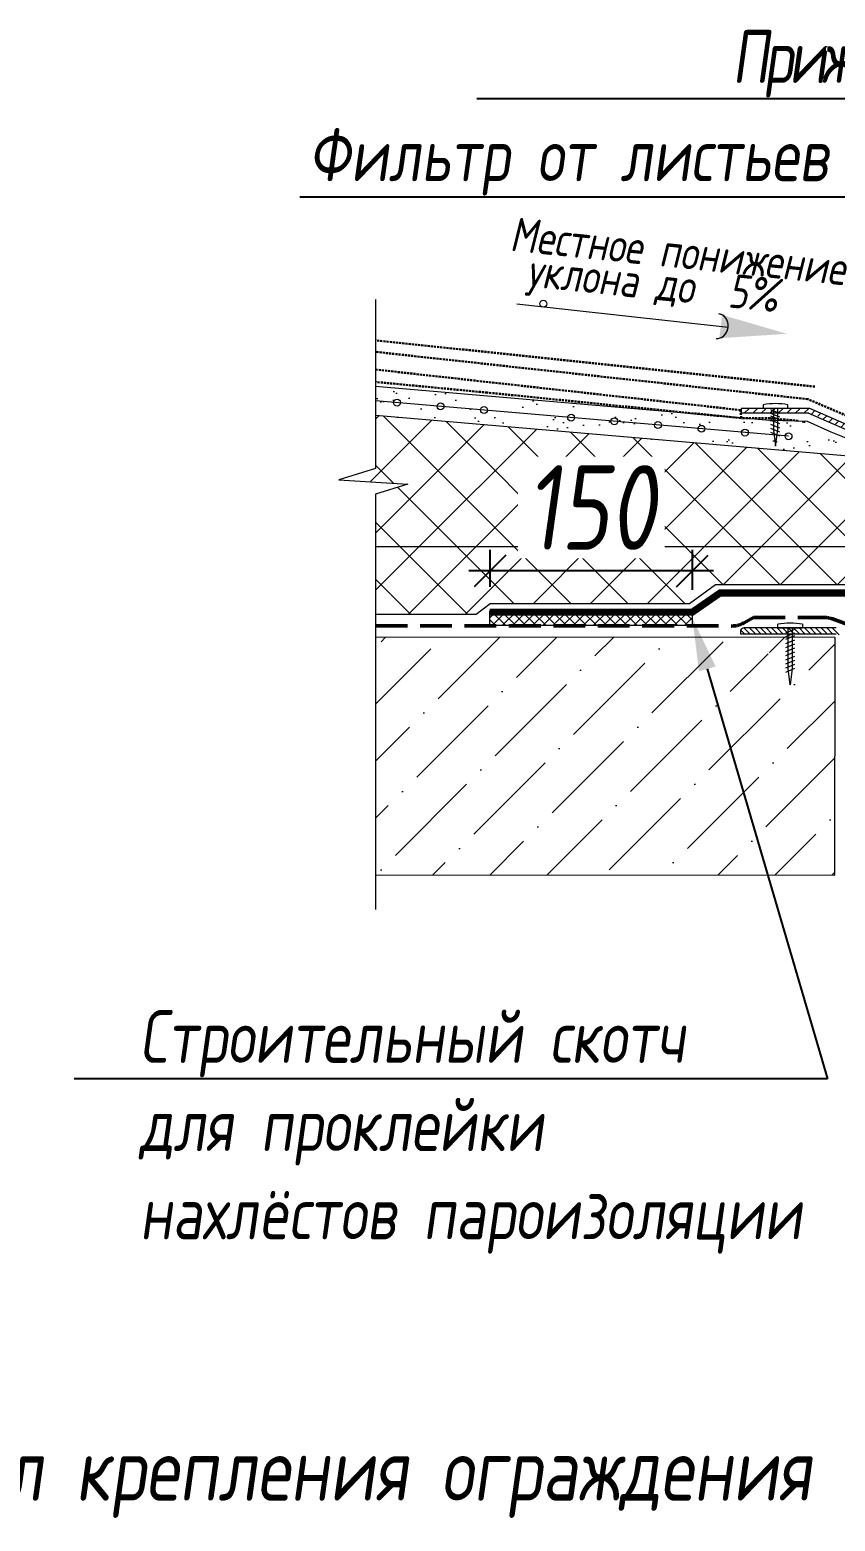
# Model space of a CAD drawing. Header units: millimetres. Extents: x 77165 to 11476408, y -193619 to 427745.
# Drawn here: x 391415 to 393318, y 385523 to 389047 of the extents above; entities that cross this region are included whole.
import ezdxf
from ezdxf import colors
from ezdxf.entities.mleader import LeaderData, LeaderLine
from ezdxf.math import Vec2, Vec3

# ---------------------------------------------------------------- set-up
doc = ezdxf.new("R2010")
doc.units = ezdxf.units.MM
doc.linetypes.add('DASHED', pattern=[0.75, 0.5, -0.25])
doc.linetypes.add('ГОСТ 2.303 4', pattern=[7, 5, -2, 0])
doc.layers.get('Defpoints').update_dxf_attribs({"color": 3})
doc.layers.add('АР_Кровельный аэратор', color=250, linetype='Continuous')
doc.layers.add('АР_Тонкие', color=250, linetype='Continuous', lineweight=5)
doc.layers.add('Штриховка', color=253, linetype='Continuous', lineweight=13)
doc.styles.add('Архитект', font='isocpeur.ttf', dxfattribs={"width": 0.8, "oblique": 8})
doc.styles.add('Архитектурный размер', font='isocpeur.ttf', dxfattribs={"width": 0.8, "oblique": 8})
doc.dimstyles.new('R_50', dxfattribs={"dimtxt": 200, "dimasz": 75, "dimexe": 50, "dimexo": 50, "dimgap": 50, "dimtad": 1, "dimdec": 0, "dimzin": 0, "dimdsep": 46, "dimtxsty": 'Архитектурный размер', "dimblk": 'OBLIQUE', "dimcen": 0, "dimdle": 50, "dimclrd": 256, "dimclre": 256, "dimclrt": 256, "dimadec": 0, "dimazin": 0, "dimtm": 1e-09, "dimtfac": 2, "dimtdec": 0, "dimtmove": 1, "dimatfit": 3, "dimfxl": 1, "dimtvp": 3, "dimtfill": 1, "dimtolj": 1, "dimtzin": 0, "dimarcsym": 0})
pattern_1 = [(45, (-416449.63, 161904.75), (-67.351921, 67.351921), []), (135, (-416449.63, 161904.75), (-67.351921, -67.351921), [])]

# ---------------------------------------------------------------- blocks, each defined once
blk = doc.blocks.new('_Oblique')
at = {"color": 0, "linetype": 'ByBlock', "lineweight": -2}
blk.add_line((-0.5, -0.5), (0.5, 0.5), dxfattribs=at)
blk = doc.blocks.new('*D1522')
at = {"layer": 'Defpoints', "color": 0, "transparency": 16777216}
for p in [(392502.4, 387768.3), (392502.4, 387681.2), (392980.6, 387673.6)]:
    blk.add_point(p, dxfattribs=at)
at = {"layer": 'АР_Кровельный аэратор', "lineweight": -2, "transparency": 16777216}
for p, q in [((392502.4, 387731.2), (392502.4, 387818.3)), ((392980.6, 387723.6), (392980.6, 387818.3)), ((393030.6, 387768.3), (392452.4, 387768.3))]:
    blk.add_line(p, q, dxfattribs=at)
at = {"layer": 'АР_Кровельный аэратор', "lineweight": -2, "transparency": 16777216, "xscale": 75, "yscale": 75, "zscale": 75, "rotation": 180}
blk.add_blockref('_Oblique', (392502.4, 387768.3), dxfattribs=at)
at = {"layer": 'АР_Кровельный аэратор', "lineweight": -2, "transparency": 16777216, "xscale": 75, "yscale": 75, "zscale": 75}
blk.add_blockref('_Oblique', (392980.6, 387768.3), dxfattribs=at)
at = {"layer": 'АР_Кровельный аэратор', "lineweight": 15, "transparency": 16777216, "insert": (392741.5, 387918.3), "char_height": 200, "attachment_point": 5, "style": 'Архитектурный размер', "bg_fill": 3, "box_fill_scale": 1.1, "bg_fill_color": 256, "bg_fill_true_color": 13158600, "bg_fill_transparency": 0}
blk.add_mtext('\\A1;150', dxfattribs=at)

msp = doc.modelspace()

# ---------------------------------------------------------------- hatches: boundary and pattern name
at = {"layer": 'АР_Кровельный аэратор', "lineweight": 15}
h = msp.add_hatch(color=256, dxfattribs=at)
edge = h.paths.add_edge_path()
edge.add_line((393203.97478, 388328.66737), (393050.15243, 388373.57346))
edge.add_ellipse((393039.51811, 388346.74907), major_axis=(3.18829, 28.99815), ratio=0.8718176261, start_angle=197.47875868, end_angle=342.52124132, ccw=False)
edge.add_line((393044.07026, 388318.25495), (393203.97478, 388328.66737))
h = msp.add_hatch(dxfattribs=at)
h.set_pattern_fill('AR-SAND', color=256, scale=1.8, style=0)
h.set_pattern_definition([(37.5, (-416449.63, 161904.754), (-2.8800563, 88.094383), [0, -69.4944, 0, -77.724, 0, -74.295]), (7.5, (-416449.63, 161904.75), (80.914191, 129.028518), [0, -37.4904, 0, -62.6364, 0, -24.003]), (327.5, (-416505.864, 161904.754), (142.3786266, 0.258693), [0, -22.86, 0, -82.296, 0, -107.442]), (317.5, (-416505.86, 161904.75), (137.440161, 40.127278), [0, -11.43, 0, -53.9496, 0, -61.722])])
h.paths.add_polyline_path([(393307.47676, 388094.3986), (393252.13626, 388121.58838), (393179.92803, 388123.75911), (393179.92803, 388090.67021), (393179.70595, 388088.89363), (393199.51184, 388087.18751, -0.957932331), (393215.72736, 388086.49038, -1), (393199.48187, 388086.49038, -0.0214857625), (393199.51184, 388087.18751), (393179.70595, 388088.89363), (393175.37163, 388054.21905), (393435.06466, 388031.84858), (393435.06178, 388045.71663)])
h.paths.add_polyline_path([(392877.59732, 388148.88418), (393163.55347, 388124.25136, 0.0213301521), (393168.32478, 388124.04475), (393172.05643, 388124.04243), (393172.03624, 388091.59544), (393171.97472, 388091.62064), (393172.23383, 388089.53729), (393112.86091, 388094.65179, 0.0213301521), (393112.89087, 388095.34387, 0.9582306426), (393096.67536, 388096.04605), (393010.02442, 388103.51033, 0.0213301521), (393010.05439, 388104.2024, 0.9582306426), (392993.83888, 388104.90458), (392907.18794, 388112.36886, 0.0213301521), (392907.21791, 388113.06094, 0.9582306426), (392891.00239, 388113.76312), (392883.14157, 388114.44027, 0.0213301521), (392883.16218, 388114.9162, 0.4142135624), (392877.57966, 388120.50568)])
h.paths.add_polyline_path([(392877.55438, 388079.87361), (392877.57271, 388109.33368, 0.3894425922), (392883.14157, 388114.44027), (392891.00239, 388113.76312, 0.0213301521), (392890.97243, 388113.07105, 0.9582306426), (392907.18794, 388112.36886), (392993.83888, 388104.90458, 0.0213301521), (392993.80891, 388104.21251, 0.9582306426), (393010.02442, 388103.51033), (393096.67536, 388096.04605, 0.0213301521), (393096.64539, 388095.35397, 0.9582306426), (393112.86091, 388094.65179), (393172.23383, 388089.53729), (393176.63988, 388054.1098)])
edge = h.paths.add_edge_path()
edge.add_line((392232.02411, 388204.49512), (392232.02411, 388170.5288))
edge.add_line((392232.02411, 388170.5288), (392274.54638, 388166.86585))
edge.add_arc((392282.63915, 388166.16872), 8.12274, -4.92341652, 175.07658348, ccw=False)
edge.add_line((392290.73192, 388165.47159), (392377.38286, 388158.00731))
edge.add_arc((392385.47564, 388157.31018), 8.12274, -4.92341652, 175.07658348, ccw=False)
edge.add_line((392393.56841, 388156.61306), (392480.21935, 388149.14877))
edge.add_arc((392488.31212, 388148.45165), 8.12274, -4.92341652, 175.07658348, ccw=False)
edge.add_line((392496.40489, 388147.75452), (392583.05583, 388140.29024))
edge.add_arc((392591.1486, 388139.59311), 8.12274, -4.92341652, 175.07658348, ccw=False)
edge.add_line((392599.24137, 388138.89598), (392685.89231, 388131.4317))
edge.add_arc((392693.98509, 388130.73458), 8.12274, -4.92341652, 175.07658348, ccw=False)
edge.add_line((392702.07786, 388130.03745), (392788.16591, 388122.62165))
edge.add_arc((392796.25868, 388121.92453), 8.12274, -4.92341653, 175.07658347, ccw=False)
edge.add_line((392804.35146, 388121.2274), (392872.0108, 388115.39909))
edge.add_arc((392877.57618, 388114.91968), 5.586, 89.96435306, 175.07658347, ccw=False)
edge.add_line((392877.57966, 388120.50568), (392877.59732, 388148.88418))
edge.add_line((392877.59732, 388148.88418), (392232.02411, 388204.49512))
edge = h.paths.add_edge_path()
edge.add_line((392232.02411, 388170.5288), (392232.02411, 388135.48085))
edge.add_line((392232.02411, 388135.48085), (392877.55438, 388079.87361))
edge.add_line((392877.55438, 388079.87361), (392877.57271, 388109.33368))
edge.add_arc((392877.57618, 388114.91968), 5.586, 175.07658348, 269.96435306, ccw=False)
edge.add_line((392872.0108, 388115.39909), (392804.35146, 388121.2274))
edge.add_arc((392796.25868, 388121.92453), 8.12274, 175.07658348, 355.07658348, ccw=False)
edge.add_line((392788.16591, 388122.62165), (392702.07786, 388130.03745))
edge.add_arc((392693.98509, 388130.73458), 8.12274, 175.07658348, 355.07658348, ccw=False)
edge.add_line((392685.89231, 388131.4317), (392599.24137, 388138.89598))
edge.add_arc((392591.1486, 388139.59311), 8.12274, 175.07658348, 355.07658348, ccw=False)
edge.add_line((392583.05583, 388140.29024), (392496.40489, 388147.75452))
edge.add_arc((392488.31212, 388148.45165), 8.12274, 175.07658348, 355.07658348, ccw=False)
edge.add_line((392480.21935, 388149.14877), (392393.56841, 388156.61306))
edge.add_arc((392385.47564, 388157.31018), 8.12274, 175.07658348, 355.07658348, ccw=False)
edge.add_line((392377.38286, 388158.00731), (392290.73192, 388165.47159))
edge.add_arc((392282.63915, 388166.16872), 8.12274, 175.07658347, 355.07658347, ccw=False)
edge.add_line((392274.54638, 388166.86585), (392232.02411, 388170.5288))
h = msp.add_hatch(dxfattribs=at)
h.set_pattern_fill('ANSI37', color=256, scale=30, style=0)
h.set_pattern_definition(pattern_1)
h.paths.add_polyline_path([(396405.36929, 388160.75911), (395614.09293, 388136.94145), (394382.07034, 388031.58477), (394382.07034, 387985.22097), (394375.05819, 387985.22097), (394375.05819, 387968.30932), (394375.05819, 387943.04484), (394315.35604, 387943.04484), (394315.35604, 387961.30892), (394280.94564, 387961.30892), (394280.94564, 387926.99477), (394218.037, 387926.99477), (394218.037, 387826.07268), (395627.95906, 387826.07268), (396405.36929, 387826.07268)])
h.paths.add_polyline_path([(392194.82905, 387980.56754), (392307.80974, 387973.73748), (392232.02411, 387949.90069), (392232.02411, 387826.07268), (393599.07042, 387826.07268), (393599.1198, 387926.93047), (393536.21117, 387926.9174), (393536.20404, 387961.23156), (393501.79364, 387961.22441), (393501.79743, 387942.96032), (393442.09528, 387942.94792), (393442.09003, 387968.2124), (393442.08652, 387985.12405), (393435.07437, 387985.12259), (393435.06466, 388031.84858), (392232.02411, 388135.48085), (392232.02411, 388010.72122), (392194.82905, 387999.13105)])
h = msp.add_hatch(dxfattribs=at)
h.set_pattern_fill('ANSI31', color=256, scale=4.48, style=0)
h.set_pattern_definition([(45, (170480.137, 415255.578), (-10.0578869, 10.0578869), [])])
h.paths.add_polyline_path([(393095.87876, 388152.53181), (393095.88114, 388141.03335), (393164.40585, 388141.04759), (393172.33342, 388148.97845), (393172.33267, 388152.54769)])
h.paths.add_polyline_path([(393181.99093, 388152.5497), (393181.99301, 388142.5521), (393185.66385, 388141.05201), (393254.32552, 388141.06627), (393272.11245, 388133.28934, -0.626669673), (393280.86932, 388129.4606), (393420.98203, 388068.19948), (393446.39299, 388068.19948), (393446.39299, 387991.55467, 0.0559229182), (393446.90261, 387991.49749), (393460.68323, 387991.4974), (393460.68323, 388000.6948, -0.4142135624), (393451.48447, 388009.89356), (393451.48447, 388028.2911, -0.4142135624), (393460.68323, 388037.48986), (393460.68323, 388079.69793), (393423.0361, 388079.69793), (393257.79497, 388152.56545)])
edge = h.paths.add_edge_path()
edge.add_line((393527.45403, 388080.25071), (393487.12101, 388080.25071))
edge.add_line((393487.12101, 388080.25071), (393487.12883, 387991.49603))
edge.add_line((393527.45403, 388003.06138), (393549.3011, 387981.21431))
edge.add_line((393527.45403, 388080.25071), (393527.45403, 388003.06138))
edge.add_line((393515.95347, 387984.038), (393515.95347, 388064.15287))
edge.add_arc((393534.52369, 387977.89884), 4.59938, 0, 85.30749234)
edge.add_line((393539.12307, 387938.98), (393539.12307, 387977.89884))
edge.add_line((393621.10434, 387934.87427), (393539.12307, 387938.98))
edge.add_line((393549.30109, 387952.28571), (393549.30109, 387981.21431))
edge.add_line((393634.85758, 387948.00093), (393549.30109, 387952.28571))
edge.add_line((393635.0939, 387234.64283), (393634.91251, 387948.00094))
edge.add_line((393621.29575, 387253.39108), (393621.10434, 387934.87427))
edge.add_line((393502.57327, 388068.75225), (393502.57327, 387991.49603))
edge.add_line((393511.35409, 388068.75225), (393502.57327, 388068.75225))
edge.add_line((393487.13061, 387991.49724), (393506.6946, 387991.49712))
edge.add_line((393629.01784, 387234.64283), (393621.29575, 387253.39108))
edge.add_line((393635.09356, 387235.91244), (393633.82217, 387234.64283))
edge.add_line((393635.0939, 387234.64283), (393629.01784, 387234.64283))
edge = h.paths.add_edge_path(flags=17)
edge.add_arc((393511.35409, 388064.15287), 4.59938, 0, 90)
h = msp.add_hatch(dxfattribs=at)
h.set_pattern_fill('ANSI37', color=256, scale=30, style=0)
h.set_pattern_definition(pattern_1)
h.paths.add_polyline_path([(396405.36929, 387826.07268), (395611.93187, 387826.07268), (394218.037, 387826.07268), (394218.037, 387736.11517), (394781.79863, 387736.11517), (394843.13806, 387690.85768), (395314.12157, 387690.85768), (395347.22887, 387665.17491), (396405.36929, 387664.52626), (396405.36929, 387689.71189), (396481.15492, 387713.54868), (396318.28014, 387723.395), (396405.36929, 387750.53242)])
h.paths.add_polyline_path([(392232.02411, 387701.41082), (392232.02411, 387666.07234), (392469.31973, 387666.07016), (392502.443, 387691.73233), (392973.42642, 387691.43931), (393034.79399, 387736.65862), (393599.0573, 387736.47345), (393599.07042, 387826.07268), (392232.02411, 387826.07268), (392232.02411, 387715.88161), (392270.61468, 387713.54868)])
h = msp.add_hatch(dxfattribs=at)
h.set_pattern_fill('ANSI37', color=256, scale=5.324113, style=0)
h.set_pattern_definition([(135.011904, (798499.157, 421124.239), (11.9504916, 11.9554584), []), (45.011904, (798499.157, 421124.239), (11.9554584, -11.9504916), [])])
h.paths.add_polyline_path([(392980.5522, 387673.63743), (392501.31678, 387673.53787), (392501.32376, 387639.96589), (392980.55917, 387640.06546)])
h = msp.add_hatch(dxfattribs=at)
h.set_pattern_fill('ANSI36', color=256, scale=30, style=0)
h.set_pattern_definition([(45, (-416449.63, 161904.75), (50.513941, 185.217782), [238.125, -47.625, 0, -47.625])])
h.paths.add_polyline_path([(392232.02411, 387611.63939), (392232.02411, 387050.04182), (393317.184, 387049.36668), (393317.54087, 387610.96403), (393163.80086, 387611.05968), (393163.78515, 387585.80492), (393160.78423, 387561.91832), (393157.81304, 387585.80863), (393157.82704, 387608.30601), (393151.08524, 387611.06759)])

# ---------------------------------------------------------------- linework, layer by layer
for p, q in [((393064.79921, 388343.96946), (392565.38733, 388398.87883)), ((393163.55347, 388124.25136), (392232.02411, 388204.49512)), ((393207.60462, 388086.49038), (392232.02411, 388170.5288)), ((393147.9727, 388160.90555), (393147.97444, 388152.54263)), ((393205.92397, 388152.55467), (393205.92226, 388160.78997)), ((393435.06466, 388031.84858), (392232.02411, 388135.48085)), ((393257.79497, 388152.56545), (393095.87876, 388152.53181)), ((393095.87876, 388152.53181), (393095.88114, 388141.03335)), ((393255.7433, 388141.06657), (393095.88114, 388141.03335)), ((393205.69929, 388152.55463), (393147.97444, 388152.54263)), ((393252.13626, 388121.58838), (393163.55347, 388124.25136)), ((393164.40585, 388141.04759), (393175.90192, 388152.54844)), ((393187.2921, 388140.38662), (393165.90716, 388149.12561)), ((393187.29391, 388131.63768), (393165.90898, 388140.37668)), ((393187.3309, 388125.3303), (393165.94597, 388134.0693)), ((393187.33291, 388115.67205), (393165.94797, 388124.41104)), ((393308.44414, 388096.41799), (393252.13626, 388121.58838)), ((393420.98203, 388068.19948), (393254.32552, 388141.06627)), ((393423.0361, 388079.69793), (393257.79497, 388152.56545)), ((393187.33491, 388106.01379), (393165.94998, 388114.75279)), ((393187.33692, 388096.35554), (393165.95199, 388105.09453)), ((393187.33893, 388086.69728), (393165.95399, 388095.43628)), ((393435.06178, 388045.71663), (393308.44414, 388096.41799)), ((392232.02411, 387826.07268), (396405.36929, 387826.07268)), ((392973.42642, 387691.43931), (393034.79399, 387736.65862)), ((393034.79399, 387736.65862), (393599.1198, 387736.47342)), ((392232.02411, 387666.07234), (392469.31973, 387666.07016)), ((392469.31973, 387666.07016), (392502.443, 387691.73233)), ((392502.443, 387691.73233), (392973.42642, 387691.43931)), ((393103.39966, 387619.8813), (393094.71609, 387628.56488)), ((393116.4087, 387619.88128), (393102.27219, 387634.0178)), ((393320.33873, 387634.04328), (393102.95642, 387634.04328)), ((393129.41774, 387619.88126), (393115.62367, 387633.67533)), ((393142.42678, 387619.88125), (393128.63269, 387633.67533)), ((393155.43582, 387619.88123), (393141.64171, 387633.67533)), ((393168.44486, 387619.88121), (393154.65073, 387633.67533)), ((393181.45389, 387619.88119), (393167.65975, 387633.67533)), ((393194.46293, 387619.88117), (393180.66877, 387633.67533)), ((393182.56047, 387634.04328), (393182.56047, 387642.27857)), ((393182.78514, 387634.04328), (393240.51, 387634.04328)), ((393207.47197, 387619.88115), (393193.67779, 387633.67533)), ((393201.19487, 387621.8791), (393222.57798, 387630.62253)), ((393220.48101, 387619.88114), (393206.68681, 387633.67533)), ((393233.49005, 387619.88112), (393219.69583, 387633.67533)), ((393246.49909, 387619.8811), (393232.70485, 387633.67533)), ((393240.51, 387642.40619), (393240.51, 387634.04328)), ((393259.50812, 387619.88108), (393245.71387, 387633.67533)), ((393272.51716, 387619.88106), (393258.72289, 387633.67533)), ((393285.5262, 387619.88104), (393271.73191, 387633.67533)), ((393298.53524, 387619.88102), (393284.74093, 387633.67533)), ((393311.54427, 387619.88101), (393297.74995, 387633.67533)), ((393327.11246, 387617.32184), (393310.75897, 387633.67533)), ((393093.75765, 387624.84451), (393093.75765, 387619.8813)), ((393093.7585, 387619.8813), (393320.07909, 387619.88098)), ((393201.15919, 387606.82277), (393222.54231, 387615.56621)), ((393201.15919, 387597.16452), (393222.54231, 387605.90795)), ((393201.15919, 387587.50626), (393222.54231, 387596.2497)), ((393201.19487, 387613.13016), (393222.57798, 387621.8736)), ((393201.15919, 387577.848), (393222.54231, 387586.59144)), ((393201.15919, 387568.18975), (393222.54231, 387576.93319)), ((393201.15919, 387558.53149), (393222.54231, 387567.27493)), ((393201.15919, 387548.87324), (393222.54231, 387557.61668)), ((393201.15919, 387539.21498), (393222.54231, 387547.95842)), ((393201.15919, 387529.55673), (393222.54231, 387538.30017))]:
    msp.add_line(p, q, dxfattribs=at)
for points in [[(392232.02411, 388410.14258), (392232.02411, 388010.72122), (392144.93496, 387983.5838), (392307.80974, 387973.73748), (392232.02411, 387949.90069), (392232.02411, 386968.61703)], [(393172.33267, 388152.54769), (393172.34317, 388102.01571), (393177.18033, 388063.38369), (393182.00143, 388102.01772), (393181.99093, 388152.5497)], [(393216.15176, 387634.04328), (393216.15176, 387537.62481), (393211.32263, 387498.99179), (393206.49351, 387537.62481), (393206.49351, 387634.04328)], [(392232.02411, 387050.04182), (393317.184, 387049.36668), (393317.54087, 387610.96403), (392232.02411, 387611.63939)]]:
    msp.add_lwpolyline(points, dxfattribs=at)
at = {"layer": 'АР_Кровельный аэратор', "lineweight": 15, "const_width": 16.8, "flags": 128}
msp.add_lwpolyline([(393611.20244, 387926.97086), (393611.24619, 387716.38952), (393045.63457, 387716.20989), (392980.55272, 387671.13311), (392501.3173, 387671.03354), (392501.3173, 387671.03354)], dxfattribs=at)
at = {"layer": 'АР_Кровельный аэратор', "lineweight": 15}
msp.add_lwpolyline([(392980.5522, 387673.63743), (392501.31678, 387673.53787), (392501.32376, 387639.96589), (392980.55917, 387640.06546)], close=True, dxfattribs=at)
for centre in [(392628.34366, 388399.78191), (392282.63915, 388166.16872), (392385.47564, 388157.31018), (392488.31212, 388148.45165), (392693.98509, 388130.73458), (392796.25868, 388121.92453), (392899.09517, 388113.06599), (393001.93165, 388104.20746), (393104.76813, 388095.34892), (393207.60462, 388086.49038)]:
    msp.add_circle(centre, 8.12274, dxfattribs=at)
for centre, radius, start, end in [((393176.66171, 388017.56427), 146.18406, 78.45354432, 101.31790765), ((393168.59544, 388179.43056), 56, 265.1241343, 270.01190389), ((393102.95642, 387624.84451), 9.19877, 90, 180), ((393211.85078, 387499.05896), 146.18406, 78.69399623, 101.55835957)]:
    msp.add_arc(centre, radius, start, end, dxfattribs=at)
for start_param, end_param in [(3.1415926536, 6.2831853072), (4.7123889804, 6.2831853072), (3.1415926536, 4.7123889804)]:
    msp.add_ellipse((393039.51811, 388346.74907), major_axis=(3.18829, 28.99815), ratio=0.8718176261, start_param=start_param, end_param=end_param, dxfattribs=at)
at = {"layer": 'АР_Тонкие', "color": 5, "linetype": 'DASHED', "lineweight": 30, "ltscale": 10}
for points in [[(393269.71396, 388204.04956), (392232.02411, 388313.31866)], [(393427.53616, 388099.91424), (393252.90681, 388174.4651), (392232.02411, 388286.00607)]]:
    msp.add_lwpolyline(points, dxfattribs=at)
at = {"layer": 'АР_Тонкие', "color": 1, "linetype": 'DASHED', "lineweight": 30, "ltscale": 10}
for points in [[(393230.08824, 388123.44333), (393163.85102, 388129.01401), (393095.88356, 388129.42993), (393094.09158, 388148.48453), (392232.02411, 388244.2163)], [(392495.33346, 388189.84758), (392232.02411, 388214.89756)], [(393094.89847, 388129.51396), (392495.33346, 388189.84758)]]:
    msp.add_lwpolyline(points, dxfattribs=at)
at = {"layer": 'Штриховка', "color": 6, "linetype": 'ГОСТ 2.303 4', "lineweight": 50, "ltscale": 15}
msp.add_lwpolyline([(392232.02411, 387638.79684), (393074.55648, 387638.27265, 0.131005011), (393102.43753, 387645.68675), (393124.70566, 387658.44937), (393292.16186, 387658.34518, -0.0881610977), (393311.45324, 387654.90466), (393437.42493, 387608.58461)], format="xyb", dxfattribs=at)

# ---------------------------------------------------------------- texts
at = {"layer": 'АР_Кровельный аэратор', "lineweight": 15, "style": 'Архитект', "oblique": 8, "width": 0.8}
for s, p in [('Местное понижение ', (392547.74539, 388525.21964)), (' уклона до  5%%% ', (392546.38273, 388445.15146))]:
    msp.add_text(s, height=80, rotation=354.06843786, dxfattribs=at).set_placement(p)
at = {"layer": 'АР_Кровельный аэратор', "lineweight": 15, "insert": (387855.77239, 385721.48439), "char_height": 150, "width": 10442.7896392, "attachment_point": 1, "style": 'Архитект'}
msp.add_mtext('\\pxi21.83903;Узел крепления ограждения к парапету в осях 3-21/Л, Л-И/3, И-Л/21', dxfattribs=at)

# ---------------------------------------------------------------- leaders
at = {"layer": 'АР_Кровельный аэратор', "lineweight": 15}
ml = msp.add_multileader_mtext('Standard', dxfattribs=at)
ml.set_content('{\\T0.85;Прижимной металлический фланец}', color=256, style='Архитект')
ml.set_leader_properties()
ml.build(insert=Vec2(0, 0))
ml.multileader.update_dxf_attribs({"text_left_attachment_type": 6, "text_right_attachment_type": 6, "dogleg_length": 50, "arrow_head_size": 125})
ctx = ml.context
ctx.base_point, ctx.char_height, ctx.arrow_head_size, ctx.landing_gap_size, ctx.plane_origin = Vec3(393060.9596, 388883.64472), 125, 125, 12.5, Vec3(395986.9576, 386460.42239)
ctx.left_attachment, ctx.right_attachment = 6, 6
notes = []
notes.append((ctx, [(0, (1, 1, 0), (394982.61811, 388883.64472), (-1, 0), 50, [(0, [(394574.65233, 388141.2022)], 0, [])])]))
ctx.mtext.insert, ctx.mtext.flow_direction = Vec3(393073.4596, 389046.14472), 5
ml = msp.add_multileader_mtext('Standard', dxfattribs=at)
ml.set_content('Фильтр от листьев', color=256, style='Архитект')
ml.set_leader_properties()
ml.build(insert=Vec2(0, 0))
ml.multileader.update_dxf_attribs({"text_left_attachment_type": 6, "text_right_attachment_type": 6, "dogleg_length": 50, "arrow_head_size": 125})
ctx = ml.context
ctx.base_point, ctx.char_height, ctx.arrow_head_size, ctx.landing_gap_size, ctx.plane_origin = Vec3(392061.50463, 388651.74757), 125, 125, 12.5, Vec3(396126.84659, 386256.83154)
ctx.left_attachment, ctx.right_attachment = 6, 6
notes.append((ctx, [(0, (1, 1, 0), (393384.07224, 388651.74757), (-1, 0), 50, [(0, [(393737.43594, 388302.41069)], 0, [])])]))
ctx.mtext.insert, ctx.mtext.flow_direction = Vec3(392074.00463, 388814.24757), 5
ml = msp.add_multileader_mtext('Standard', dxfattribs=at)
ml.set_content('Строительный скотч\\Pдля проклейки\\Pнахлёстов пароизоляции', color=256, style='Архитект')
ml.set_leader_properties()
ml.build(insert=Vec2(0, 0))
ml.multileader.update_dxf_attribs({"text_left_attachment_type": 6, "text_right_attachment_type": 6, "dogleg_length": 50, "arrow_head_size": 125})
ctx = ml.context
ctx.base_point, ctx.char_height, ctx.arrow_head_size, ctx.landing_gap_size, ctx.plane_origin = Vec3(391661.85706, 386568.4016), 125, 125, 12.5, Vec3(396126.84659, 384054.84003)
ctx.left_attachment, ctx.right_attachment = 6, 6
notes.append((ctx, [(0, (1, 1, 0), (393299.42467, 386568.4016), (-1, 0), 50, [(0, [(392980.55568, 387656.85145)], 0, [])])]))
ctx.mtext.insert, ctx.mtext.flow_direction = Vec3(391674.35706, 386730.9016), 5
for ctx, leaders in notes:
    for number, flags, end, landing, length, lines in leaders:
        leader = LeaderData()
        leader.index, (leader.has_last_leader_line, leader.has_dogleg_vector, leader.attachment_direction) = number, flags
        leader.last_leader_point, leader.dogleg_vector, leader.dogleg_length = Vec3(end), Vec3(landing), length
        for number, points, colour, breaks in lines:
            line = LeaderLine()
            line.index, line.vertices, line.color, line.breaks = number, Vec3.list(points), colors.encode_raw_color(colour), breaks
            leader.lines.append(line)
        ctx.leaders.append(leader)

# ---------------------------------------------------------------- next in the draw order: dimensions: what is measured, and where the dimension line sits
dim = msp.add_linear_dim(base=(392502.443, 387768.28805), p1=(392980.5522, 387673.63743), p2=(392502.443, 387681.24995), angle=180, text='150', dimstyle='R_50', override={"dimpost": '\\X'}, dxfattribs=at)
dim.commit()
dim.dimension.update_dxf_attribs({"geometry": '*D1522', "text_midpoint": (392741.4976, 387918.28805)})

doc.saveas('drawing.dxf')
